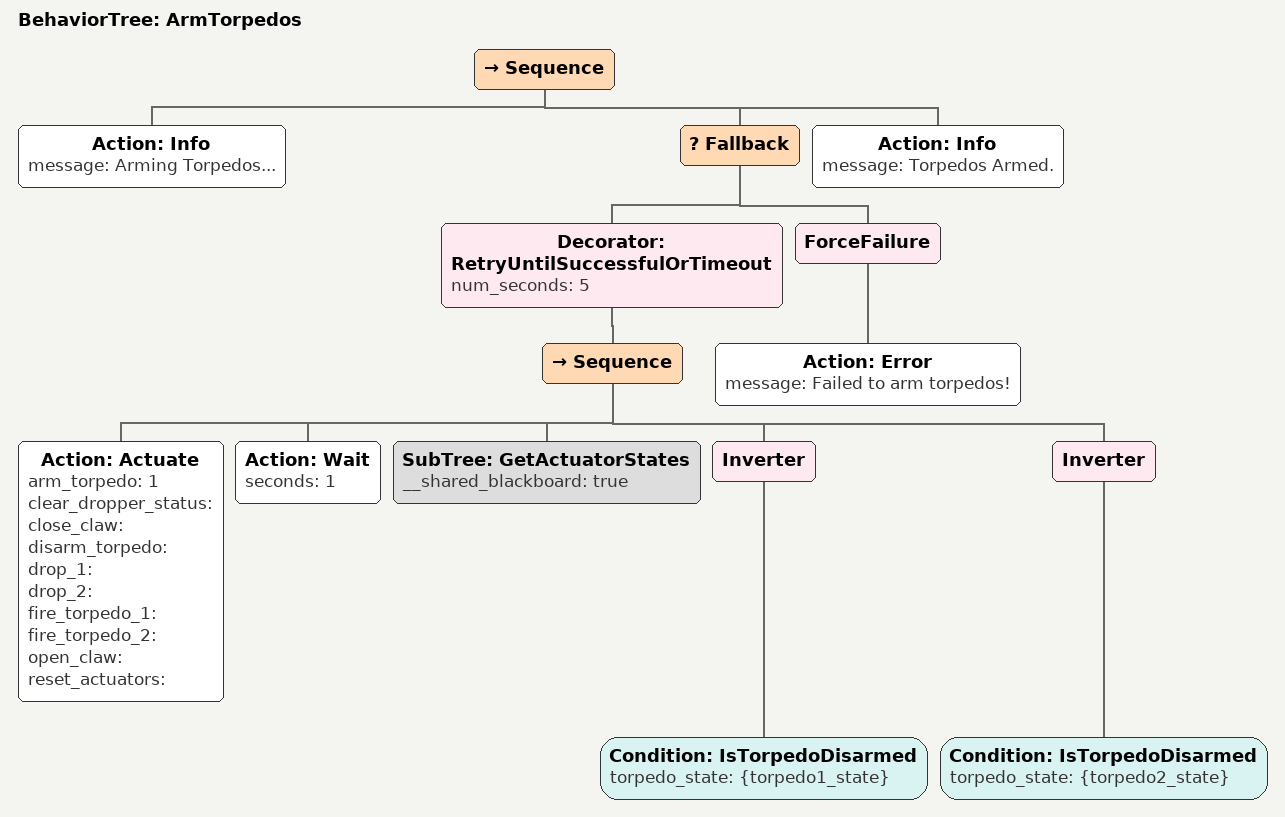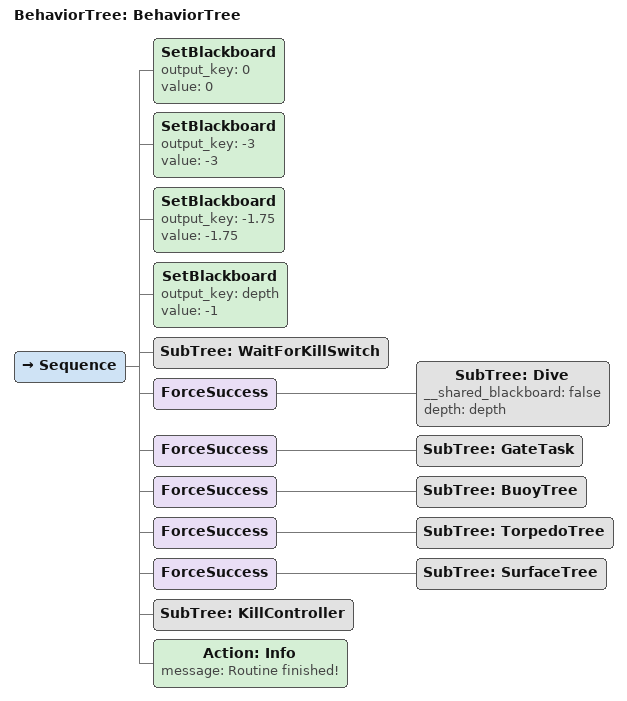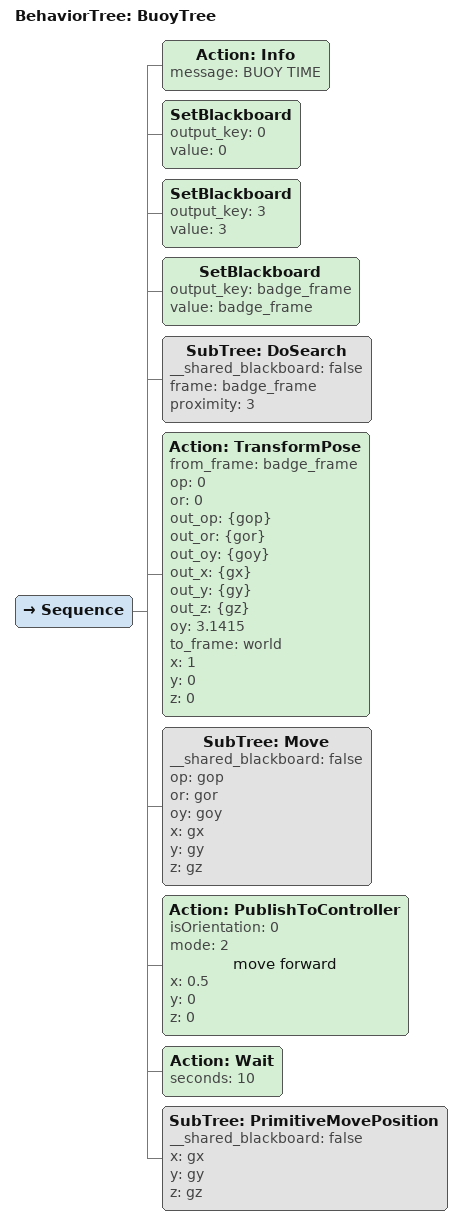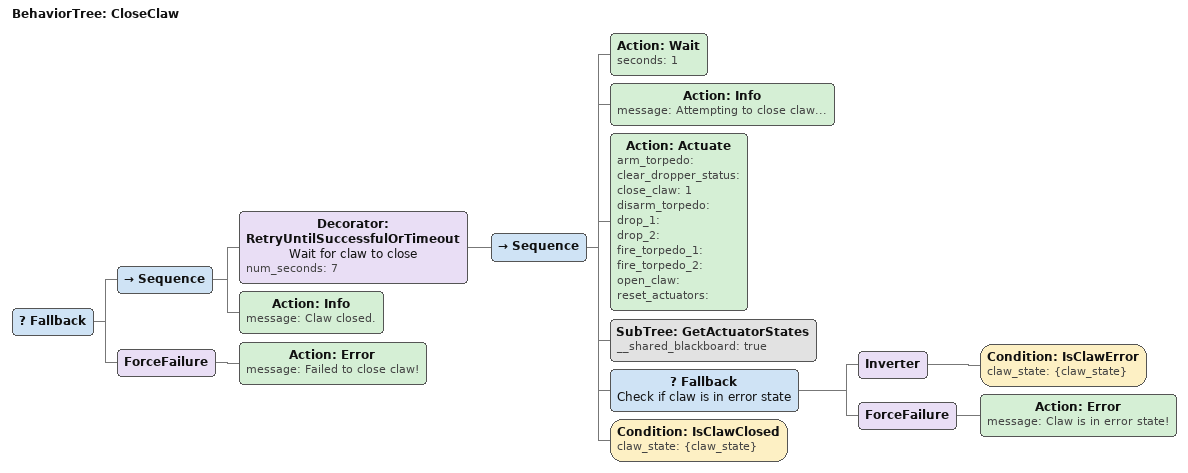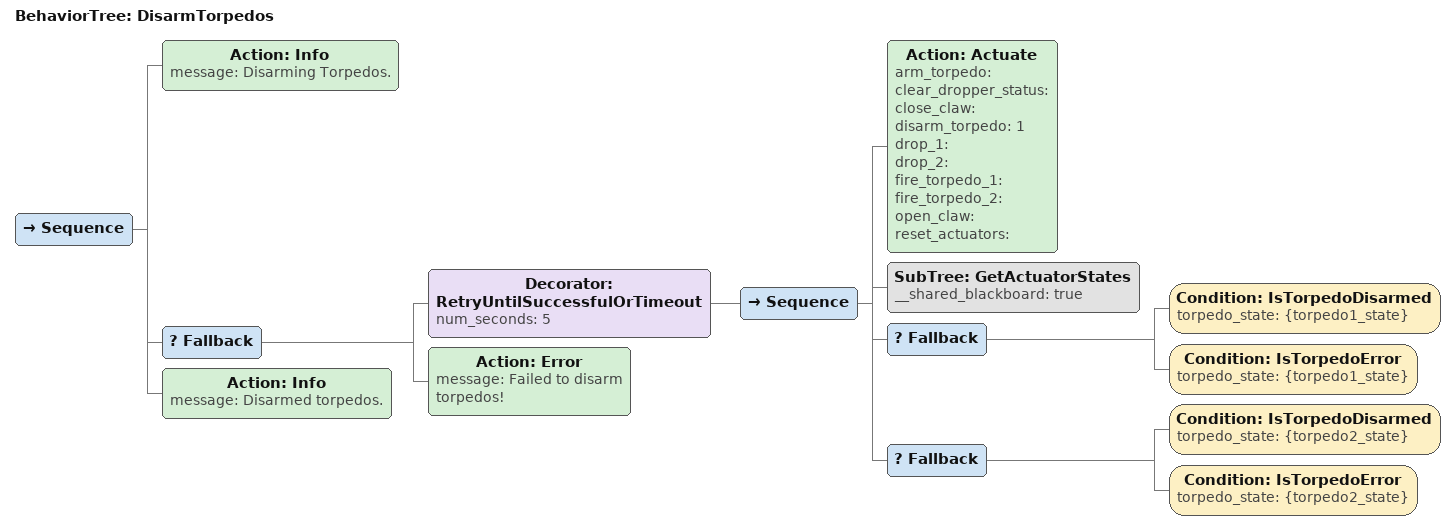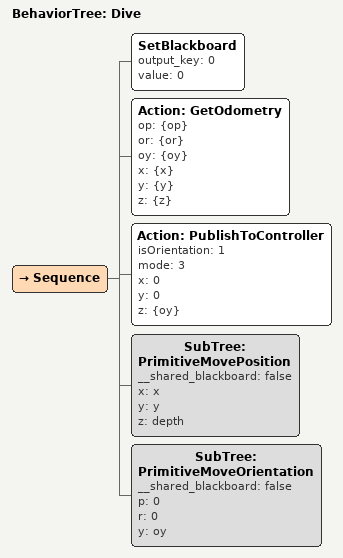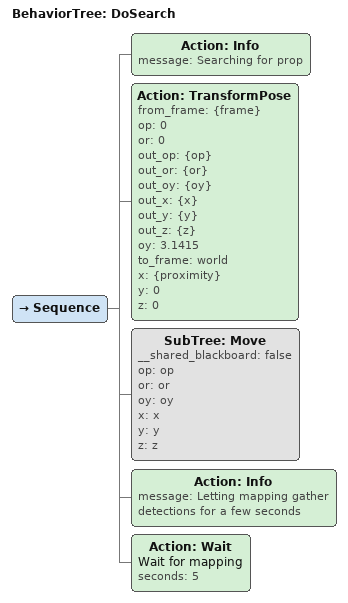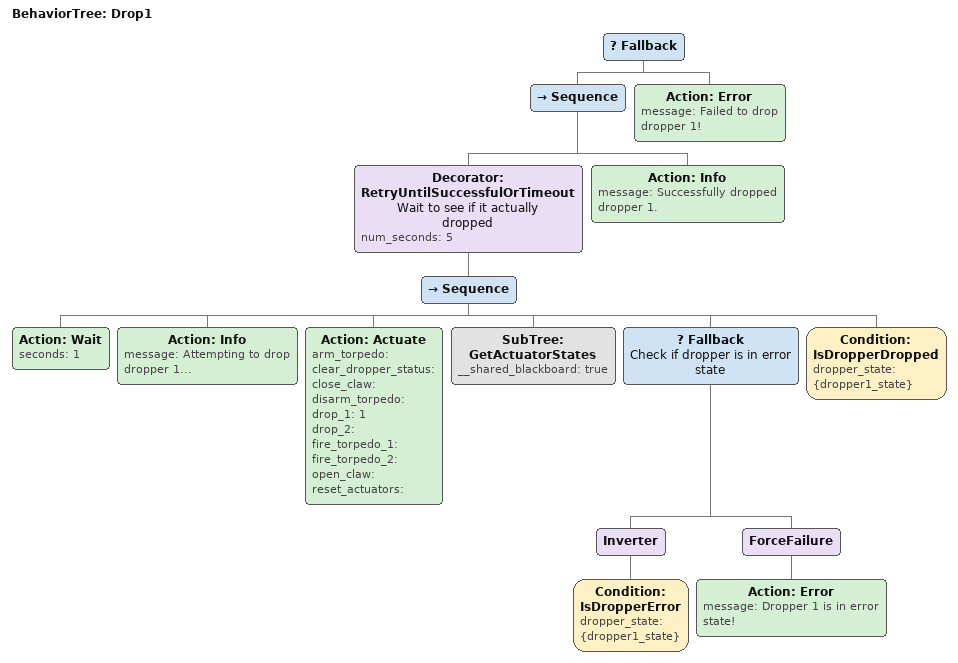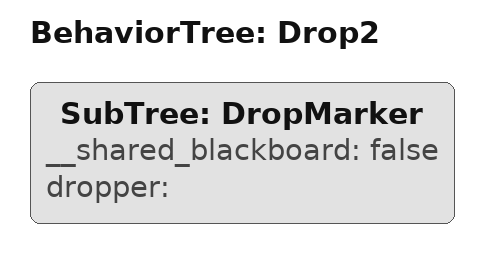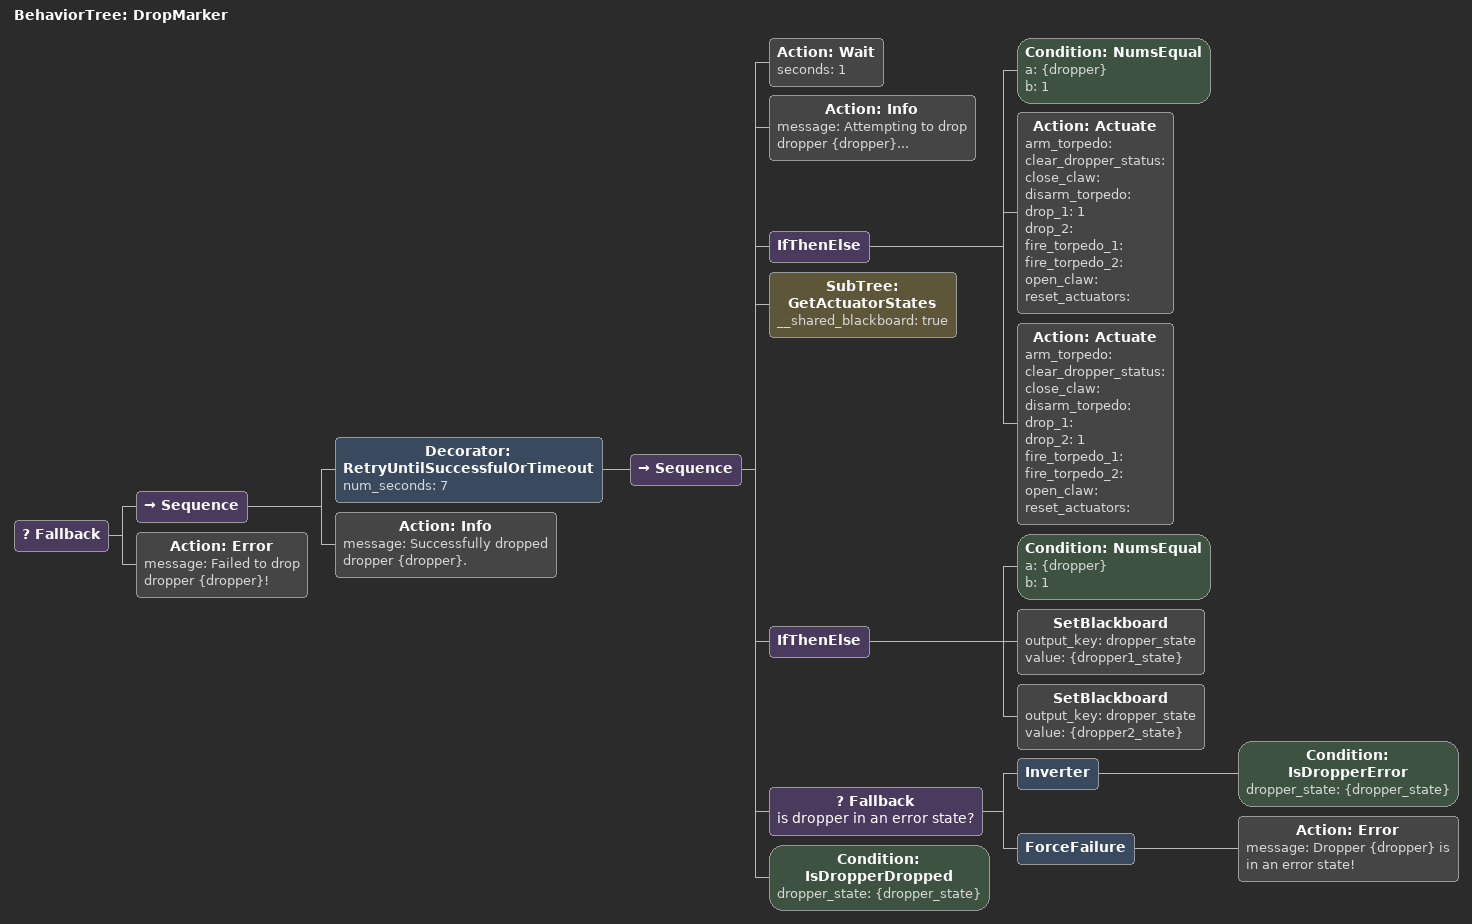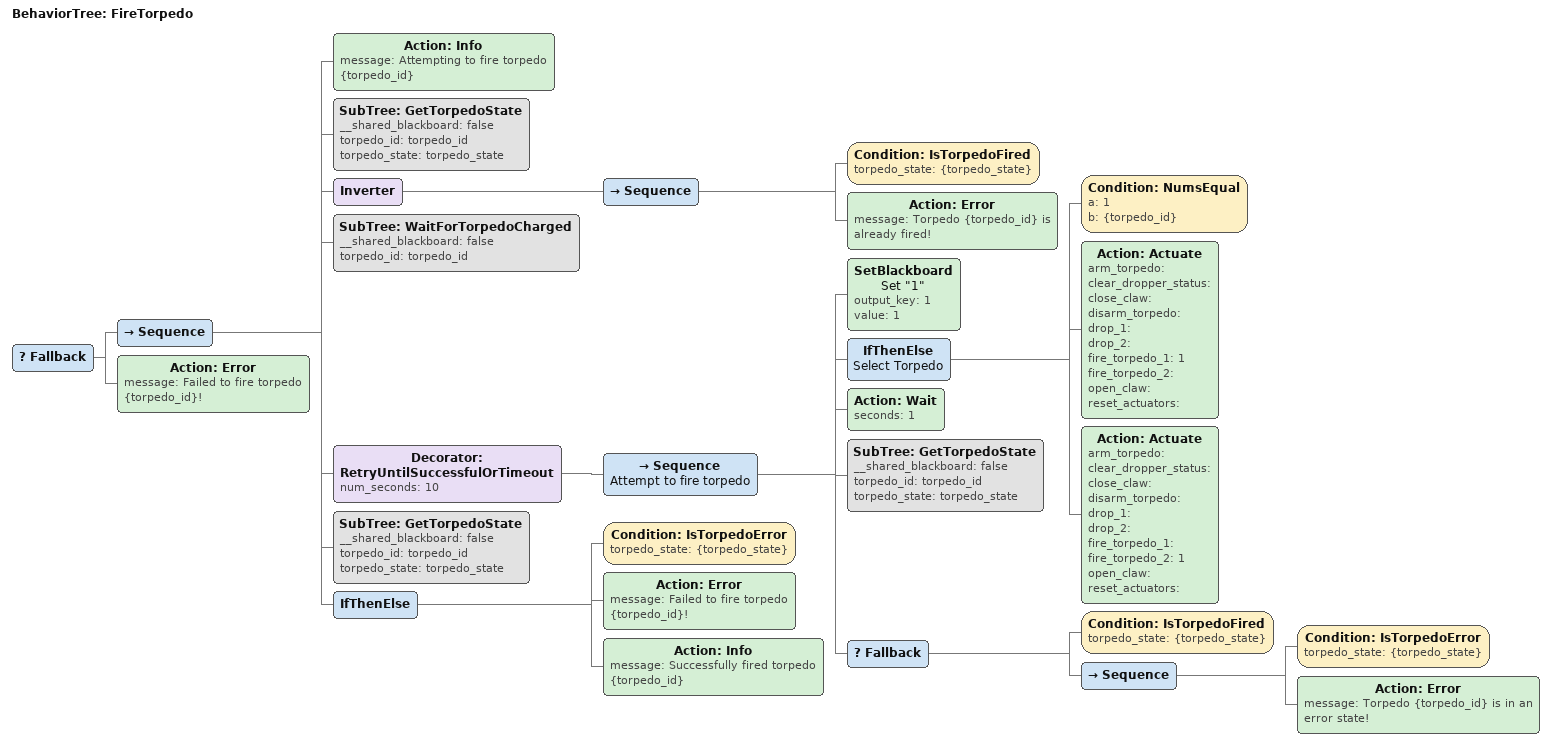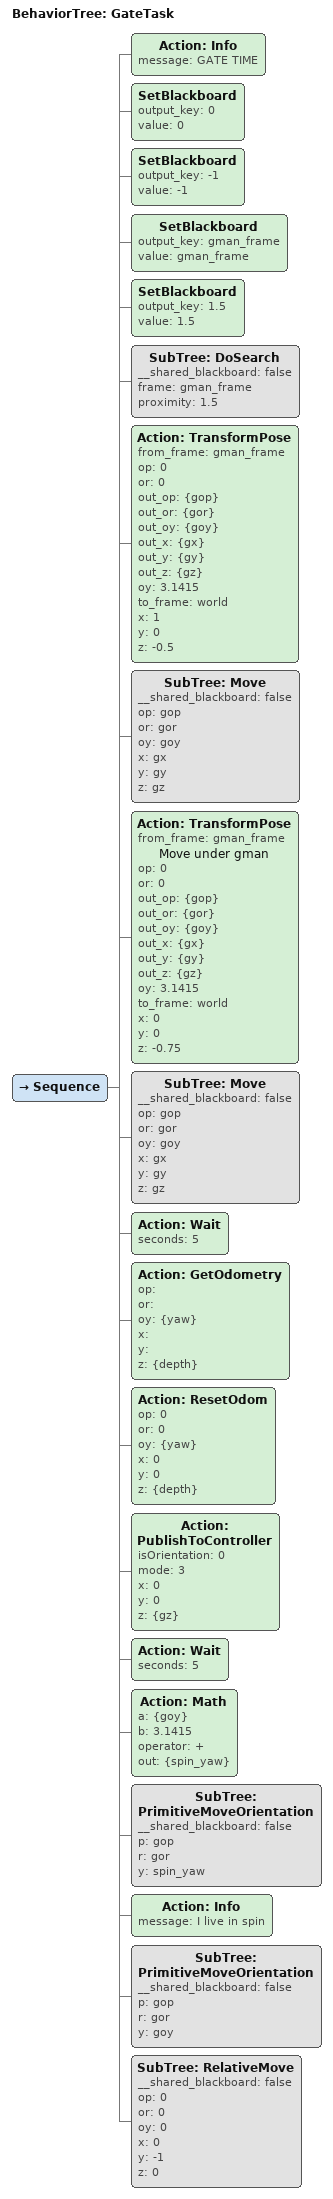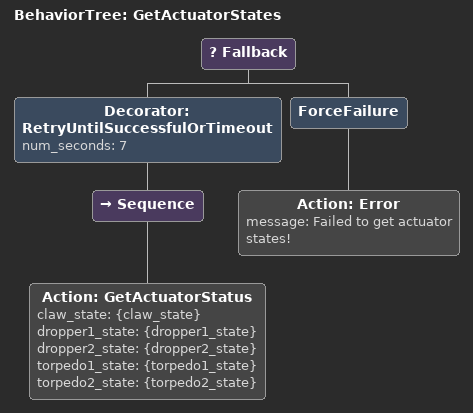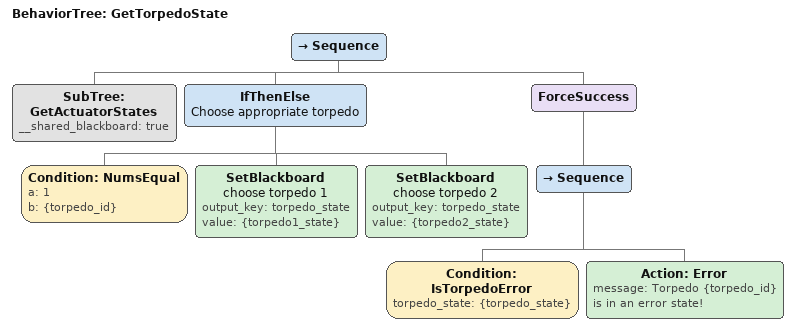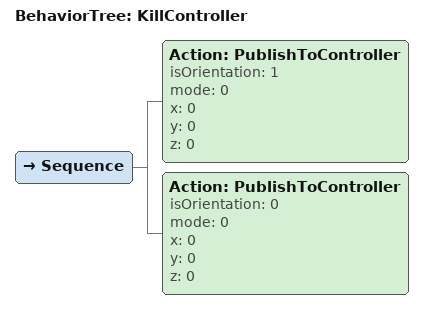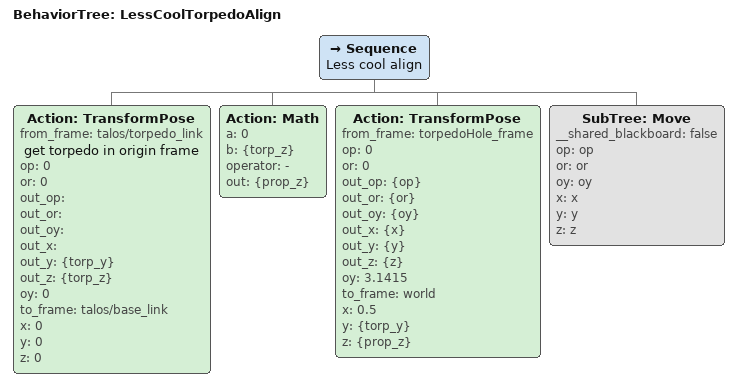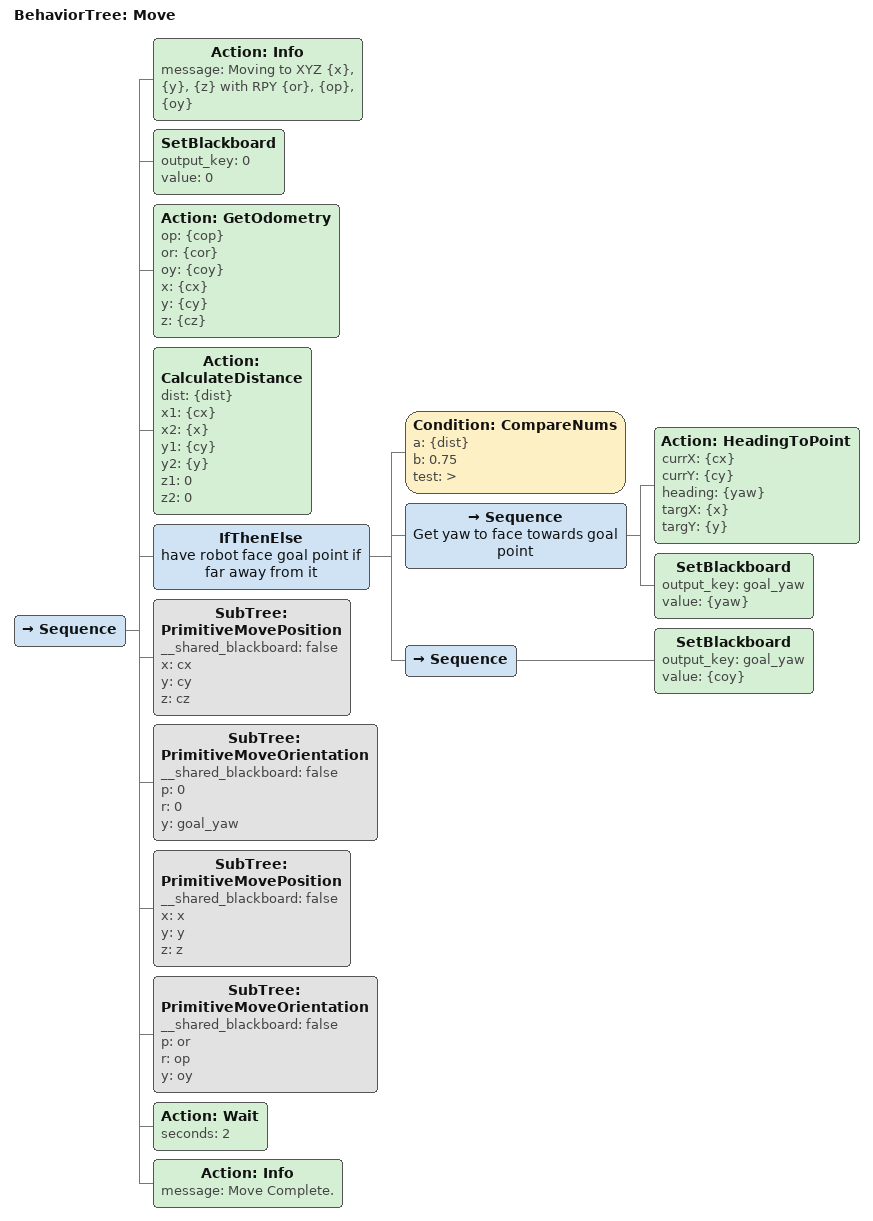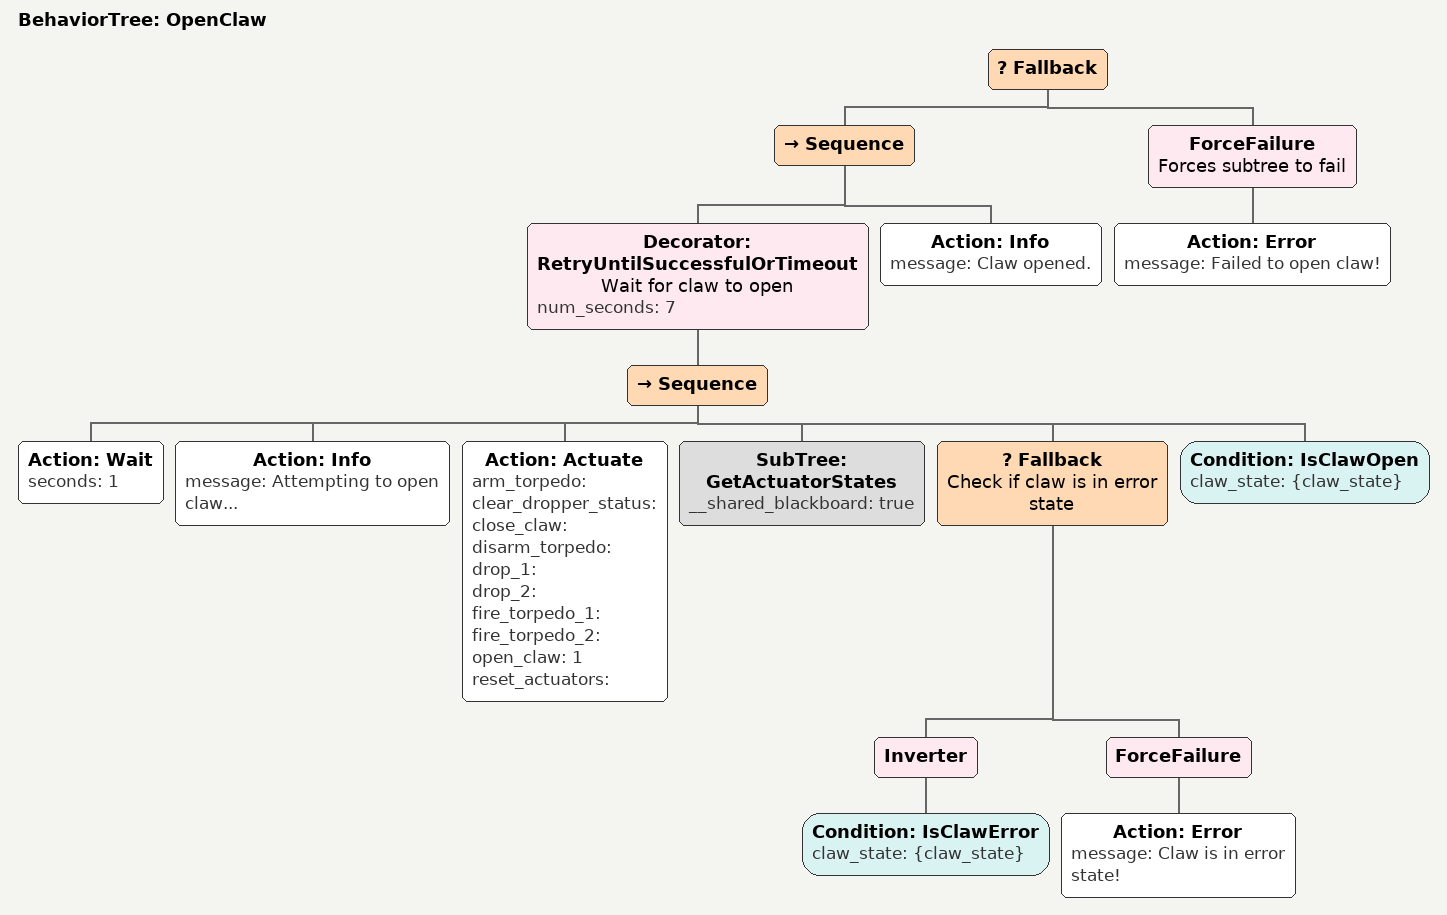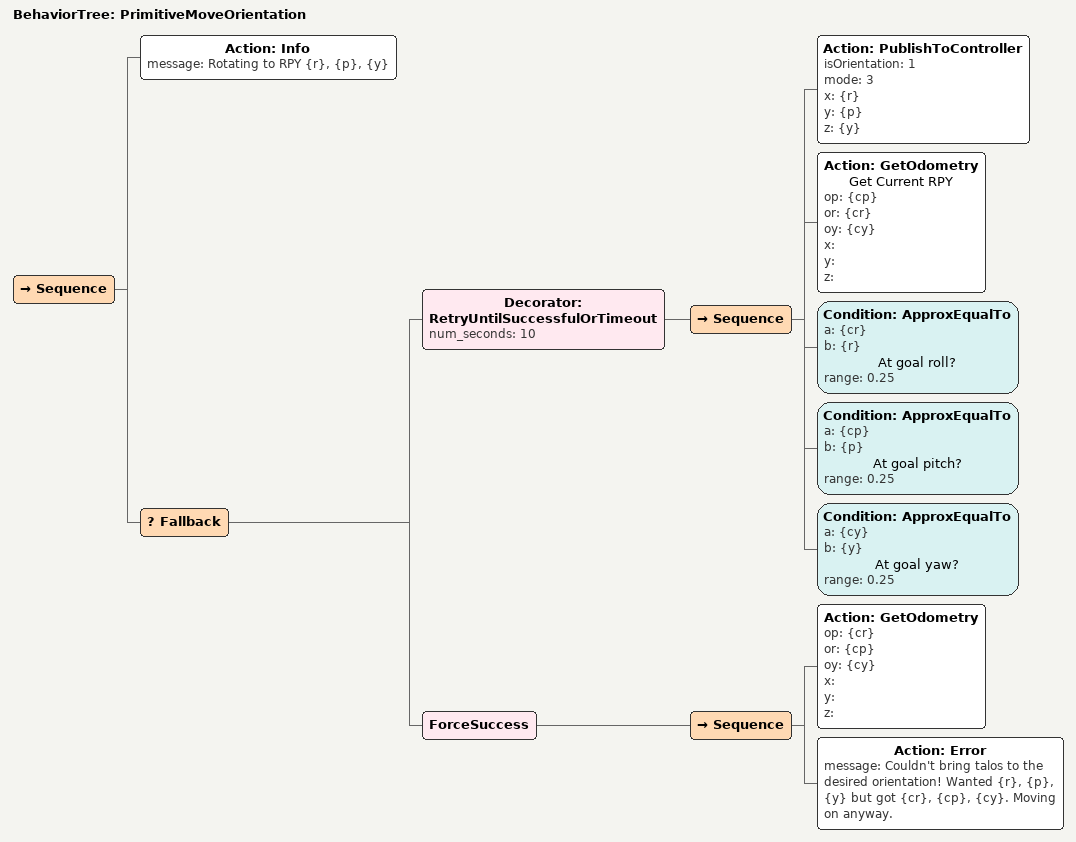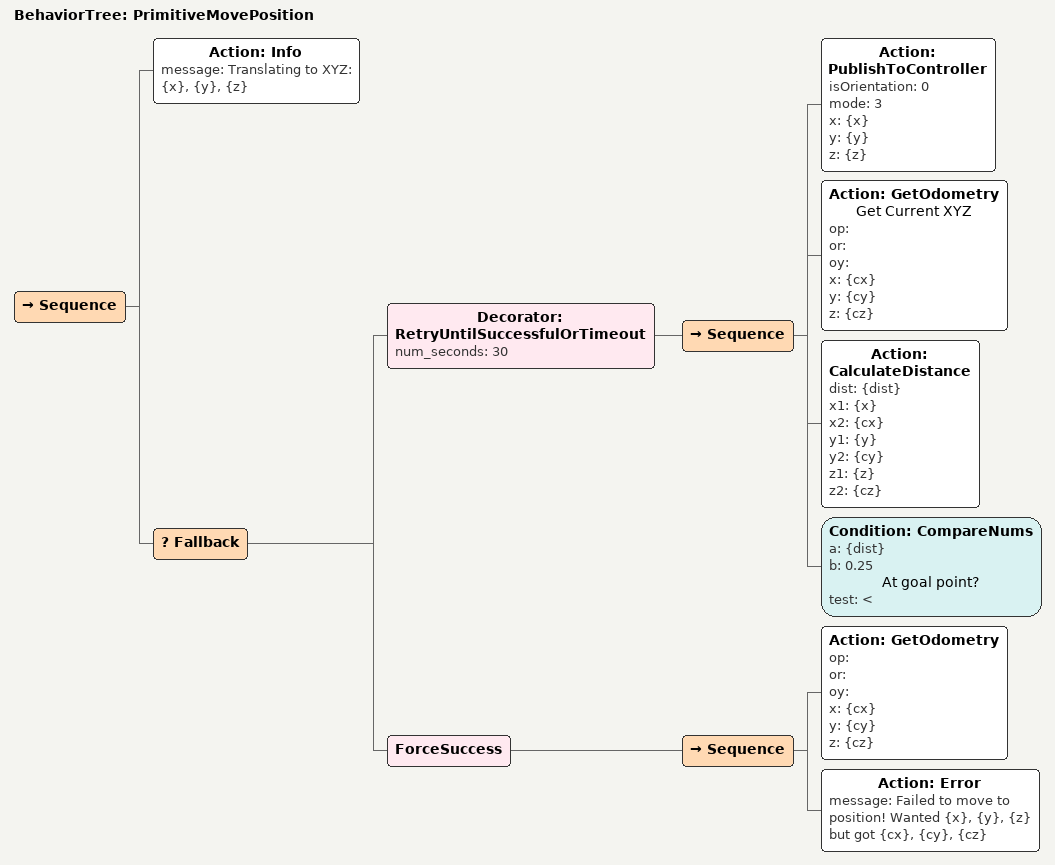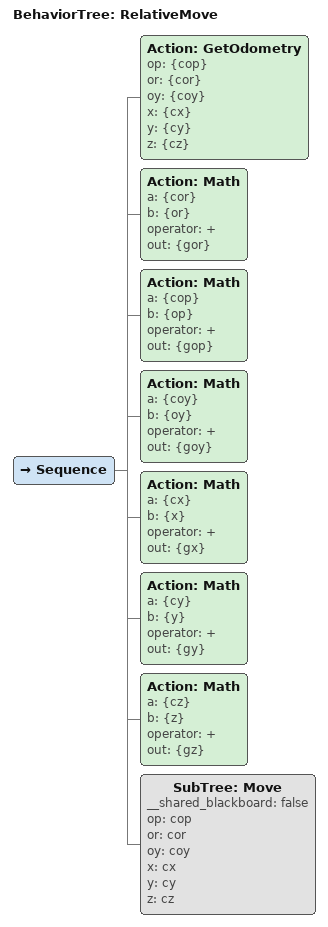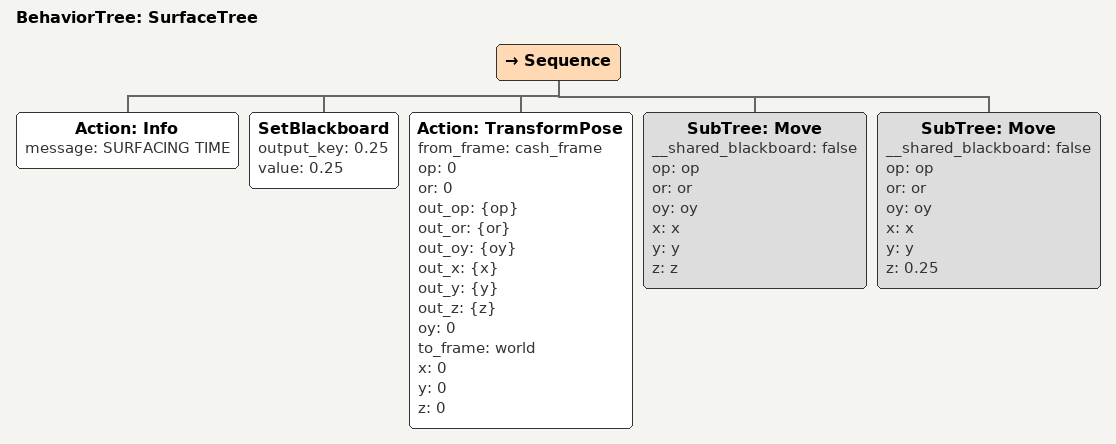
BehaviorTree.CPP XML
<BehaviorTree ID="ArmTorpedos">
    <Sequence>
        <Action ID="Info" message="Arming Torpedos..."/>
        <Fallback>
            <Decorator ID="RetryUntilSuccessfulOrTimeout" num_seconds="5">
                <Sequence>
                    <Action ID="Actuate" arm_torpedo="1" clear_dropper_status="" close_claw="" disarm_torpedo="" drop_1="" drop_2="" fire_torpedo_1="" fire_torpedo_2="" open_claw="" reset_actuators=""/>
                    <Action ID="Wait" seconds="1"/>
                    <SubTree ID="GetActuatorStates" __shared_blackboard="true"/>
                    <Inverter>
                        <Condition ID="IsTorpedoDisarmed" torpedo_state="{torpedo1_state}"/>
                    </Inverter>
                    <Inverter>
                        <Condition ID="IsTorpedoDisarmed" torpedo_state="{torpedo2_state}"/>
                    </Inverter>
                </Sequence>
            </Decorator>
            <ForceFailure>
                <Action ID="Error" message="Failed to arm torpedos!"/>
            </ForceFailure>
        </Fallback>
        <Action ID="Info" message="Torpedos Armed."/>
    </Sequence>
</BehaviorTree>

<BehaviorTree ID="BehaviorTree">
    <Sequence>
        <SetBlackboard output_key="0" value="0"/>
        <SetBlackboard output_key="-3" value="-3"/>
        <SetBlackboard output_key="-1.75" value="-1.75"/>
        <SetBlackboard output_key="depth" value="-1"/>
        <SubTree ID="WaitForKillSwitch"/>
        <ForceSuccess>
            <SubTree ID="Dive" __shared_blackboard="false" depth="depth"/>
        </ForceSuccess>
        <ForceSuccess>
            <SubTree ID="GateTask"/>
        </ForceSuccess>
        <ForceSuccess>
            <SubTree ID="BuoyTree"/>
        </ForceSuccess>
        <ForceSuccess>
            <SubTree ID="TorpedoTree"/>
        </ForceSuccess>
        <ForceSuccess>
            <SubTree ID="SurfaceTree"/>
        </ForceSuccess>
        <SubTree ID="KillController"/>
        <Action ID="Info" message="Routine finished!"/>
    </Sequence>
</BehaviorTree>

<BehaviorTree ID="BuoyTree">
    <Sequence>
        <Action ID="Info" message="BUOY TIME"/>
        <SetBlackboard output_key="0" value="0"/>
        <SetBlackboard output_key="3" value="3"/>
        <SetBlackboard output_key="badge_frame" value="badge_frame"/>
        <SubTree ID="DoSearch" __shared_blackboard="false" frame="badge_frame" proximity="3"/>
        <Action ID="TransformPose" from_frame="badge_frame" op="0" or="0" out_op="{gop}" out_or="{gor}" out_oy="{goy}" out_x="{gx}" out_y="{gy}" out_z="{gz}" oy="3.1415" to_frame="world" x="1" y="0" z="0"/>
        <SubTree ID="Move" __shared_blackboard="false" op="gop" or="gor" oy="goy" x="gx" y="gy" z="gz"/>
        <Action ID="PublishToController" isOrientation="0" mode="2" name="move forward" x="0.5" y="0" z="0"/>
        <Action ID="Wait" seconds="10"/>
        <SubTree ID="PrimitiveMovePosition" __shared_blackboard="false" x="gx" y="gy" z="gz"/>
    </Sequence>
</BehaviorTree>

<BehaviorTree ID="CloseClaw">
    <Fallback>
        <Sequence>
            <Decorator ID="RetryUntilSuccessfulOrTimeout" name="Wait for claw to close" num_seconds="7">
                <Sequence>
                    <Action ID="Wait" seconds="1"/>
                    <Action ID="Info" message="Attempting to close claw..."/>
                    <Action ID="Actuate" arm_torpedo="" clear_dropper_status="" close_claw="1" disarm_torpedo="" drop_1="" drop_2="" fire_torpedo_1="" fire_torpedo_2="" open_claw="" reset_actuators=""/>
                    <SubTree ID="GetActuatorStates" __shared_blackboard="true"/>
                    <Fallback name="Check if claw is in error state">
                        <Inverter>
                            <Condition ID="IsClawError" claw_state="{claw_state}"/>
                        </Inverter>
                        <ForceFailure>
                            <Action ID="Error" message="Claw is in error state!"/>
                        </ForceFailure>
                    </Fallback>
                    <Condition ID="IsClawClosed" claw_state="{claw_state}"/>
                </Sequence>
            </Decorator>
            <Action ID="Info" message="Claw closed."/>
        </Sequence>
        <ForceFailure>
            <Action ID="Error" message="Failed to close claw!"/>
        </ForceFailure>
    </Fallback>
</BehaviorTree>

<BehaviorTree ID="DisarmTorpedos">
    <Sequence>
        <Action ID="Info" message="Disarming Torpedos."/>
        <Fallback>
            <Decorator ID="RetryUntilSuccessfulOrTimeout" num_seconds="5">
                <Sequence>
                    <Action ID="Actuate" arm_torpedo="" clear_dropper_status="" close_claw="" disarm_torpedo="1" drop_1="" drop_2="" fire_torpedo_1="" fire_torpedo_2="" open_claw="" reset_actuators=""/>
                    <SubTree ID="GetActuatorStates" __shared_blackboard="true"/>
                    <Fallback>
                        <Condition ID="IsTorpedoDisarmed" torpedo_state="{torpedo1_state}"/>
                        <Condition ID="IsTorpedoError" torpedo_state="{torpedo1_state}"/>
                    </Fallback>
                    <Fallback>
                        <Condition ID="IsTorpedoDisarmed" torpedo_state="{torpedo2_state}"/>
                        <Condition ID="IsTorpedoError" torpedo_state="{torpedo2_state}"/>
                    </Fallback>
                </Sequence>
            </Decorator>
            <Action ID="Error" message="Failed to disarm torpedos!"/>
        </Fallback>
        <Action ID="Info" message="Disarmed torpedos."/>
    </Sequence>
</BehaviorTree>

<BehaviorTree ID="Dive">
    <Sequence>
        <SetBlackboard output_key="0" value="0"/>
        <Action ID="GetOdometry" op="{op}" or="{or}" oy="{oy}" x="{x}" y="{y}" z="{z}"/>
        <Action ID="PublishToController" isOrientation="1" mode="3" x="0" y="0" z="{oy}"/>
        <SubTree ID="PrimitiveMovePosition" __shared_blackboard="false" x="x" y="y" z="depth"/>
        <SubTree ID="PrimitiveMoveOrientation" __shared_blackboard="false" p="0" r="0" y="oy"/>
    </Sequence>
</BehaviorTree>

<BehaviorTree ID="DoSearch">
    <Sequence>
        <Action ID="Info" message="Searching for prop"/>
        <Action ID="TransformPose" from_frame="{frame}" op="0" or="0" out_op="{op}" out_or="{or}" out_oy="{oy}" out_x="{x}" out_y="{y}" out_z="{z}" oy="3.1415" to_frame="world" x="{proximity}" y="0" z="0"/>
        <SubTree ID="Move" __shared_blackboard="false" op="op" or="or" oy="oy" x="x" y="y" z="z"/>
        <Action ID="Info" message="Letting mapping gather detections for a few seconds"/>
        <Action ID="Wait" name="Wait for mapping" seconds="5"/>
    </Sequence>
</BehaviorTree>

<BehaviorTree ID="Drop1">
    <Fallback>
        <Sequence>
            <Decorator ID="RetryUntilSuccessfulOrTimeout" name="Wait to see if it actually dropped" num_seconds="5">
                <Sequence>
                    <Action ID="Wait" seconds="1"/>
                    <Action ID="Info" message="Attempting to drop dropper 1..."/>
                    <Action ID="Actuate" arm_torpedo="" clear_dropper_status="" close_claw="" disarm_torpedo="" drop_1="1" drop_2="" fire_torpedo_1="" fire_torpedo_2="" open_claw="" reset_actuators=""/>
                    <SubTree ID="GetActuatorStates" __shared_blackboard="true"/>
                    <Fallback name="Check if dropper is in error state">
                        <Inverter>
                            <Condition ID="IsDropperError" dropper_state="{dropper1_state}"/>
                        </Inverter>
                        <ForceFailure>
                            <Action ID="Error" message="Dropper 1 is in error state!"/>
                        </ForceFailure>
                    </Fallback>
                    <Condition ID="IsDropperDropped" dropper_state="{dropper1_state}"/>
                </Sequence>
            </Decorator>
            <Action ID="Info" message="Successfully dropped dropper 1."/>
        </Sequence>
        <Action ID="Error" message="Failed to drop dropper 1!"/>
    </Fallback>
</BehaviorTree>

<BehaviorTree ID="Drop2">
    <SubTree ID="DropMarker" __shared_blackboard="false" dropper=""/>
</BehaviorTree>

<BehaviorTree ID="DropMarker">
    <Fallback>
        <Sequence>
            <Decorator ID="RetryUntilSuccessfulOrTimeout" num_seconds="7">
                <Sequence>
                    <Action ID="Wait" seconds="1"/>
                    <Action ID="Info" message="Attempting to drop dropper {dropper}..."/>
                    <IfThenElse>
                        <Condition ID="NumsEqual" a="{dropper}" b="1"/>
                        <Action ID="Actuate" arm_torpedo="" clear_dropper_status="" close_claw="" disarm_torpedo="" drop_1="1" drop_2="" fire_torpedo_1="" fire_torpedo_2="" open_claw="" reset_actuators=""/>
                        <Action ID="Actuate" arm_torpedo="" clear_dropper_status="" close_claw="" disarm_torpedo="" drop_1="" drop_2="1" fire_torpedo_1="" fire_torpedo_2="" open_claw="" reset_actuators=""/>
                    </IfThenElse>
                    <SubTree ID="GetActuatorStates" __shared_blackboard="true"/>
                    <IfThenElse>
                        <Condition ID="NumsEqual" a="{dropper}" b="1"/>
                        <SetBlackboard output_key="dropper_state" value="{dropper1_state}"/>
                        <SetBlackboard output_key="dropper_state" value="{dropper2_state}"/>
                    </IfThenElse>
                    <Fallback name="is dropper in an error state?">
                        <Inverter>
                            <Condition ID="IsDropperError" dropper_state="{dropper_state}"/>
                        </Inverter>
                        <ForceFailure>
                            <Action ID="Error" message="Dropper {dropper} is in an error state!"/>
                        </ForceFailure>
                    </Fallback>
                    <Condition ID="IsDropperDropped" dropper_state="{dropper_state}"/>
                </Sequence>
            </Decorator>
            <Action ID="Info" message="Successfully dropped dropper {dropper}."/>
        </Sequence>
        <Action ID="Error" message="Failed to drop dropper {dropper}!"/>
    </Fallback>
</BehaviorTree>

<BehaviorTree ID="FireTorpedo">
    <Fallback>
        <Sequence>
            <Action ID="Info" message="Attempting to fire torpedo {torpedo_id}"/>
            <SubTree ID="GetTorpedoState" __shared_blackboard="false" torpedo_id="torpedo_id" torpedo_state="torpedo_state"/>
            <Inverter>
                <Sequence>
                    <Condition ID="IsTorpedoFired" torpedo_state="{torpedo_state}"/>
                    <Action ID="Error" message="Torpedo {torpedo_id} is already fired!"/>
                </Sequence>
            </Inverter>
            <SubTree ID="WaitForTorpedoCharged" __shared_blackboard="false" torpedo_id="torpedo_id"/>
            <Decorator ID="RetryUntilSuccessfulOrTimeout" num_seconds="10">
                <Sequence name="Attempt to fire torpedo">
                    <SetBlackboard name="Set &quot;1&quot;" output_key="1" value="1"/>
                    <IfThenElse name="Select Torpedo">
                        <Condition ID="NumsEqual" a="1" b="{torpedo_id}"/>
                        <Action ID="Actuate" arm_torpedo="" clear_dropper_status="" close_claw="" disarm_torpedo="" drop_1="" drop_2="" fire_torpedo_1="1" fire_torpedo_2="" open_claw="" reset_actuators=""/>
                        <Action ID="Actuate" arm_torpedo="" clear_dropper_status="" close_claw="" disarm_torpedo="" drop_1="" drop_2="" fire_torpedo_1="" fire_torpedo_2="1" open_claw="" reset_actuators=""/>
                    </IfThenElse>
                    <Action ID="Wait" seconds="1"/>
                    <SubTree ID="GetTorpedoState" __shared_blackboard="false" torpedo_id="torpedo_id" torpedo_state="torpedo_state"/>
                    <Fallback>
                        <Condition ID="IsTorpedoFired" torpedo_state="{torpedo_state}"/>
                        <Sequence>
                            <Condition ID="IsTorpedoError" torpedo_state="{torpedo_state}"/>
                            <Action ID="Error" message="Torpedo {torpedo_id} is in an error state!"/>
                        </Sequence>
                    </Fallback>
                </Sequence>
            </Decorator>
            <SubTree ID="GetTorpedoState" __shared_blackboard="false" torpedo_id="torpedo_id" torpedo_state="torpedo_state"/>
            <IfThenElse>
                <Condition ID="IsTorpedoError" torpedo_state="{torpedo_state}"/>
                <Action ID="Error" message="Failed to fire torpedo {torpedo_id}!"/>
                <Action ID="Info" message="Successfully fired torpedo {torpedo_id}"/>
            </IfThenElse>
        </Sequence>
        <Action ID="Error" message="Failed to fire torpedo {torpedo_id}!"/>
    </Fallback>
</BehaviorTree>

<BehaviorTree ID="GateTask">
    <Sequence>
        <Action ID="Info" message="GATE TIME"/>
        <SetBlackboard output_key="0" value="0"/>
        <SetBlackboard output_key="-1" value="-1"/>
        <SetBlackboard output_key="gman_frame" value="gman_frame"/>
        <SetBlackboard output_key="1.5" value="1.5"/>
        <SubTree ID="DoSearch" __shared_blackboard="false" frame="gman_frame" proximity="1.5"/>
        <Action ID="TransformPose" from_frame="gman_frame" op="0" or="0" out_op="{gop}" out_or="{gor}" out_oy="{goy}" out_x="{gx}" out_y="{gy}" out_z="{gz}" oy="3.1415" to_frame="world" x="1" y="0" z="-0.5"/>
        <SubTree ID="Move" __shared_blackboard="false" op="gop" or="gor" oy="goy" x="gx" y="gy" z="gz"/>
        <Action ID="TransformPose" from_frame="gman_frame" name=" Move under gman" op="0" or="0" out_op="{gop}" out_or="{gor}" out_oy="{goy}" out_x="{gx}" out_y="{gy}" out_z="{gz}" oy="3.1415" to_frame="world" x="0" y="0" z="-0.75"/>
        <SubTree ID="Move" __shared_blackboard="false" op="gop" or="gor" oy="goy" x="gx" y="gy" z="gz"/>
        <Action ID="Wait" seconds="5"/>
        <Action ID="GetOdometry" op="" or="" oy="{yaw}" x="" y="" z="{depth}"/>
        <Action ID="ResetOdom" op="0" or="0" oy="{yaw}" x="0" y="0" z="{depth}"/>
        <Action ID="PublishToController" isOrientation="0" mode="3" x="0" y="0" z="{gz}"/>
        <Action ID="Wait" seconds="5"/>
        <Action ID="Math" a="{goy}" b="3.1415" operator="+" out="{spin_yaw}"/>
        <SubTree ID="PrimitiveMoveOrientation" __shared_blackboard="false" p="gop" r="gor" y="spin_yaw"/>
        <Action ID="Info" message="I live in spin"/>
        <SubTree ID="PrimitiveMoveOrientation" __shared_blackboard="false" p="gop" r="gor" y="goy"/>
        <SubTree ID="RelativeMove" __shared_blackboard="false" op="0" or="0" oy="0" x="0" y="-1" z="0"/>
    </Sequence>
</BehaviorTree>

<BehaviorTree ID="GetActuatorStates">
    <Fallback>
        <Decorator ID="RetryUntilSuccessfulOrTimeout" num_seconds="7">
            <Sequence>
                <Action ID="GetActuatorStatus" claw_state="{claw_state}" dropper1_state="{dropper1_state}" dropper2_state="{dropper2_state}" torpedo1_state="{torpedo1_state}" torpedo2_state="{torpedo2_state}"/>
            </Sequence>
        </Decorator>
        <ForceFailure>
            <Action ID="Error" message="Failed to get actuator states!"/>
        </ForceFailure>
    </Fallback>
</BehaviorTree>

<BehaviorTree ID="GetTorpedoState">
    <Sequence>
        <SubTree ID="GetActuatorStates" __shared_blackboard="true"/>
        <IfThenElse name="Choose appropriate torpedo">
            <Condition ID="NumsEqual" a="1" b="{torpedo_id}"/>
            <SetBlackboard name="choose torpedo 1" output_key="torpedo_state" value="{torpedo1_state}"/>
            <SetBlackboard name="choose torpedo 2" output_key="torpedo_state" value="{torpedo2_state}"/>
        </IfThenElse>
        <ForceSuccess>
            <Sequence>
                <Condition ID="IsTorpedoError" torpedo_state="{torpedo_state}"/>
                <Action ID="Error" message="Torpedo {torpedo_id} is in an error state!"/>
            </Sequence>
        </ForceSuccess>
    </Sequence>
</BehaviorTree>

<BehaviorTree ID="KillController">
    <Sequence>
        <Action ID="PublishToController" isOrientation="1" mode="0" x="0" y="0" z="0"/>
        <Action ID="PublishToController" isOrientation="0" mode="0" x="0" y="0" z="0"/>
    </Sequence>
</BehaviorTree>

<BehaviorTree ID="LessCoolTorpedoAlign">
    <Sequence name="Less cool align">
        <Action ID="TransformPose" from_frame="talos/torpedo_link" name="get torpedo in origin frame" op="0" or="0" out_op="" out_or="" out_oy="" out_x="" out_y="{torp_y}" out_z="{torp_z}" oy="0" to_frame="talos/base_link" x="0" y="0" z="0"/>
        <Action ID="Math" a="0" b="{torp_z}" operator="-" out="{prop_z}"/>
        <Action ID="TransformPose" from_frame="torpedoHole_frame" op="0" or="0" out_op="{op}" out_or="{or}" out_oy="{oy}" out_x="{x}" out_y="{y}" out_z="{z}" oy="3.1415" to_frame="world" x="0.5" y="{torp_y}" z="{prop_z}"/>
        <SubTree ID="Move" __shared_blackboard="false" op="op" or="or" oy="oy" x="x" y="y" z="z"/>
    </Sequence>
</BehaviorTree>

<BehaviorTree ID="Move">
    <Sequence>
        <Action ID="Info" message="Moving to XYZ {x}, {y}, {z} with RPY {or}, {op}, {oy}"/>
        <SetBlackboard output_key="0" value="0"/>
        <Action ID="GetOdometry" op="{cop}" or="{cor}" oy="{coy}" x="{cx}" y="{cy}" z="{cz}"/>
        <Action ID="CalculateDistance" dist="{dist}" x1="{cx}" x2="{x}" y1="{cy}" y2="{y}" z1="0" z2="0"/>
        <IfThenElse name="have robot face goal point if far away from it">
            <Condition ID="CompareNums" a="{dist}" b="0.75" test=">"/>
            <Sequence name="Get yaw to face towards goal point">
                <Action ID="HeadingToPoint" currX="{cx}" currY="{cy}" heading="{yaw}" targX="{x}" targY="{y}"/>
                <SetBlackboard output_key="goal_yaw" value="{yaw}"/>
            </Sequence>
            <Sequence>
                <SetBlackboard output_key="goal_yaw" value="{coy}"/>
            </Sequence>
        </IfThenElse>
        <SubTree ID="PrimitiveMovePosition" __shared_blackboard="false" x="cx" y="cy" z="cz"/>
        <SubTree ID="PrimitiveMoveOrientation" __shared_blackboard="false" p="0" r="0" y="goal_yaw"/>
        <SubTree ID="PrimitiveMovePosition" __shared_blackboard="false" x="x" y="y" z="z"/>
        <SubTree ID="PrimitiveMoveOrientation" __shared_blackboard="false" p="or" r="op" y="oy"/>
        <Action ID="Wait" seconds="2"/>
        <Action ID="Info" message="Move Complete."/>
    </Sequence>
</BehaviorTree>

<BehaviorTree ID="OpenClaw">
    <Fallback>
        <Sequence>
            <Decorator ID="RetryUntilSuccessfulOrTimeout" name="Wait for claw to open" num_seconds="7">
                <Sequence>
                    <Action ID="Wait" seconds="1"/>
                    <Action ID="Info" message="Attempting to open claw..."/>
                    <Action ID="Actuate" arm_torpedo="" clear_dropper_status="" close_claw="" disarm_torpedo="" drop_1="" drop_2="" fire_torpedo_1="" fire_torpedo_2="" open_claw="1" reset_actuators=""/>
                    <SubTree ID="GetActuatorStates" __shared_blackboard="true"/>
                    <Fallback name="Check if claw is in error state">
                        <Inverter>
                            <Condition ID="IsClawError" claw_state="{claw_state}"/>
                        </Inverter>
                        <ForceFailure>
                            <Action ID="Error" message="Claw is in error state!"/>
                        </ForceFailure>
                    </Fallback>
                    <Condition ID="IsClawOpen" claw_state="{claw_state}"/>
                </Sequence>
            </Decorator>
            <Action ID="Info" message="Claw opened."/>
        </Sequence>
        <ForceFailure name="Forces subtree to fail">
            <Action ID="Error" message="Failed to open claw!"/>
        </ForceFailure>
    </Fallback>
</BehaviorTree>

<BehaviorTree ID="PrimitiveMoveOrientation">
    <Sequence>
        <Action ID="Info" message="Rotating to RPY {r}, {p}, {y}"/>
        <Fallback>
            <Decorator ID="RetryUntilSuccessfulOrTimeout" num_seconds="10">
                <Sequence>
                    <Action ID="PublishToController" isOrientation="1" mode="3" x="{r}" y="{p}" z="{y}"/>
                    <Action ID="GetOdometry" name="Get Current RPY" op="{cp}" or="{cr}" oy="{cy}" x="" y="" z=""/>
                    <Condition ID="ApproxEqualTo" a="{cr}" b="{r}" name="At goal roll?" range="0.25"/>
                    <Condition ID="ApproxEqualTo" a="{cp}" b="{p}" name="At goal pitch?" range="0.25"/>
                    <Condition ID="ApproxEqualTo" a="{cy}" b="{y}" name="At goal yaw?" range="0.25"/>
                </Sequence>
            </Decorator>
            <ForceSuccess>
                <Sequence>
                    <Action ID="GetOdometry" op="{cr}" or="{cp}" oy="{cy}" x="" y="" z=""/>
                    <Action ID="Error" message="Couldn't bring talos to the desired orientation! Wanted {r}, {p}, {y} but got {cr}, {cp}, {cy}. Moving on anyway."/>
                </Sequence>
            </ForceSuccess>
        </Fallback>
    </Sequence>
</BehaviorTree>

<BehaviorTree ID="PrimitiveMovePosition">
    <Sequence>
        <Action ID="Info" message="Translating to XYZ: {x}, {y}, {z}"/>
        <Fallback>
            <Decorator ID="RetryUntilSuccessfulOrTimeout" num_seconds="30">
                <Sequence>
                    <Action ID="PublishToController" isOrientation="0" mode="3" x="{x}" y="{y}" z="{z}"/>
                    <Action ID="GetOdometry" name="Get Current XYZ" op="" or="" oy="" x="{cx}" y="{cy}" z="{cz}"/>
                    <Action ID="CalculateDistance" dist="{dist}" x1="{x}" x2="{cx}" y1="{y}" y2="{cy}" z1="{z}" z2="{cz}"/>
                    <Condition ID="CompareNums" a="{dist}" b="0.25" name="At goal point?" test="&lt;"/>
                </Sequence>
            </Decorator>
            <ForceSuccess>
                <Sequence>
                    <Action ID="GetOdometry" op="" or="" oy="" x="{cx}" y="{cy}" z="{cz}"/>
                    <Action ID="Error" message="Failed to move to position! Wanted {x}, {y}, {z} but got {cx}, {cy}, {cz}"/>
                </Sequence>
            </ForceSuccess>
        </Fallback>
    </Sequence>
</BehaviorTree>

<BehaviorTree ID="RelativeMove">
    <Sequence>
        <Action ID="GetOdometry" op="{cop}" or="{cor}" oy="{coy}" x="{cx}" y="{cy}" z="{cz}"/>
        <Action ID="Math" a="{cor}" b="{or}" operator="+" out="{gor}"/>
        <Action ID="Math" a="{cop}" b="{op}" operator="+" out="{gop}"/>
        <Action ID="Math" a="{coy}" b="{oy}" operator="+" out="{goy}"/>
        <Action ID="Math" a="{cx}" b="{x}" operator="+" out="{gx}"/>
        <Action ID="Math" a="{cy}" b="{y}" operator="+" out="{gy}"/>
        <Action ID="Math" a="{cz}" b="{z}" operator="+" out="{gz}"/>
        <SubTree ID="Move" __shared_blackboard="false" op="cop" or="cor" oy="coy" x="cx" y="cy" z="cz"/>
    </Sequence>
</BehaviorTree>

<BehaviorTree ID="SurfaceTree">
    <Sequence>
        <Action ID="Info" message="SURFACING TIME"/>
        <SetBlackboard output_key="0.25" value="0.25"/>
        <Action ID="TransformPose" from_frame="cash_frame" op="0" or="0" out_op="{op}" out_or="{or}" out_oy="{oy}" out_x="{x}" out_y="{y}" out_z="{z}" oy="0" to_frame="world" x="0" y="0" z="0"/>
        <SubTree ID="Move" __shared_blackboard="false" op="op" or="or" oy="oy" x="x" y="y" z="z"/>
        <SubTree ID="Move" __shared_blackboard="false" op="op" or="or" oy="oy" x="x" y="y" z="0.25"/>
    </Sequence>
</BehaviorTree>
